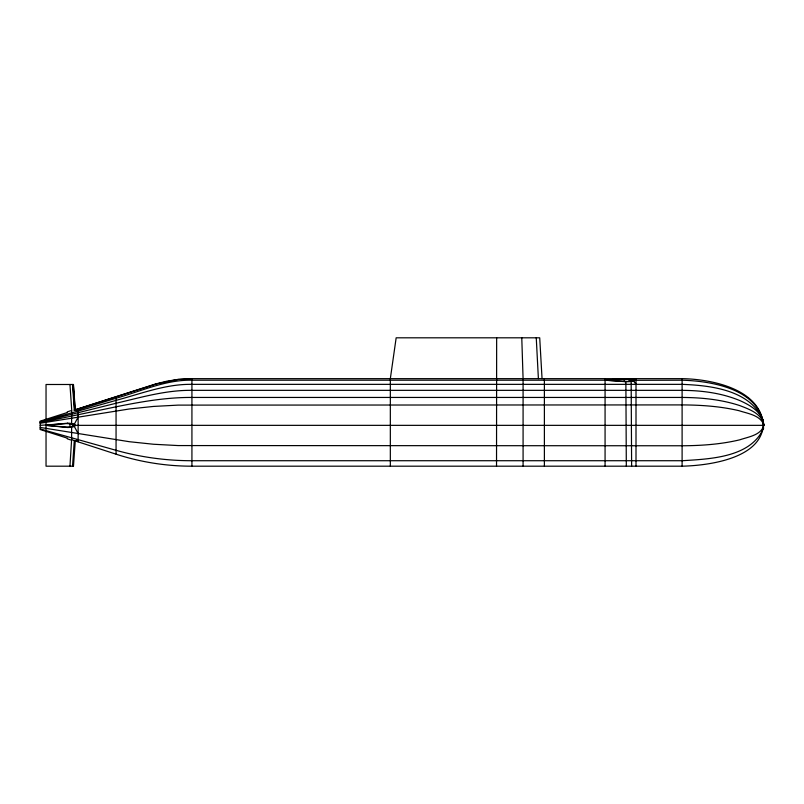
<?xml version="1.0" encoding="UTF-8"?>
<svg xmlns="http://www.w3.org/2000/svg" width="804" height="804" viewBox="0 0 804 804"><rect width="100%" height="100%" fill="white"/><g stroke="black" fill="none" stroke-linecap="round" stroke-linejoin="round"><path stroke-width="1.21" d="M496.651 337.811L496.53 466.149M178.106 379.428L191.925 378.654L682.104 378.654C712.726 379.146 763.931 389.709 763.509 428.763M763.207 419.909C766.463 457.958 709.641 465.566 682.104 466.189L191.925 466.189C166.217 466.199 140.509 462.129 116.057 454.18L75.264 440.924L73.465 466.189M40.2 422.14L116.63 403.116C141.403 397.327 166.237 390 191.925 390.342L682.104 390.342C701.721 390.463 721.65 393.015 739.871 400.593C750.273 405.216 763.157 412.563 763.8 425.346C761.197 435.286 748.182 436.894 739.871 439.788C720.987 444.331 701.48 445.667 682.104 445.768L178.106 445.567L153.524 444.25L129.323 441.708L40.2 427.437M69.958 466.189L71.616 439.617L75.094 440.853M72.531 466.189L74.29 440.572A20.04 9.427 -90 0 0 78.129 439.647M634.979 380.202A2.864 0.975 0 0 0 634.225 379.478L633.974 379.377A6.583 2.241 0 0 0 631.612 378.925A17.407 5.919 0 0 0 626.316 378.674A36.069 12.271 0 0 0 621.673 378.774L605.07 380.202L626.989 381.438A38.089 38.089 0 0 0 629.13 381.277A15.427 15.427 0 0 0 631.391 380.915L632.497 380.202L631.381 379.508A15.427 15.427 0 0 0 629.13 379.146A38.089 38.089 0 0 0 626.989 378.975L605.07 380.202L191.925 380.202C165.644 379.649 141.424 391.166 116.63 398.07L78.129 409.829L74.491 410.05M634.949 380.262L633.652 381.016A12.08 8.402 0 0 1 631.16 381.438L629.13 381.277L629.13 379.126L631.622 378.915M763.509 428.301C750.735 457.697 709.681 458.973 682.104 460.722L191.925 460.722C166.317 460.722 140.71 457.245 116.057 450.31L40.2 428.964M632.487 380.302L682.104 380.202C712.063 381.056 758.946 389.035 763.8 425.346L73.465 425.346M40.2 425.346L66.31 423.597A33.959 33.959 0 0 1 69.958 423.849L71.345 424.1A7.769 7.769 0 0 1 72.531 424.462L74.29 424.281L78.129 417.085M74.058 410.201L74.29 410.12A20.04 9.427 90 0 1 76.772 410.321M71.787 411.005L69.958 384.493M67.456 412.482L40.2 421.155L40.2 429.527L67.456 438.21M40.2 421.718L117.203 400.05C141.675 393.508 166.157 383.9 191.925 384.352L682.104 384.352C711.068 385.438 750.554 390.03 763.207 420.412M74.722 409.96L72.943 384.493M40.2 422.653L116.057 406.804C141.042 401.759 166.348 397.287 191.925 397.447L682.104 397.447C701.58 397.558 721.288 399.487 739.871 405.618C749.187 409.256 762.443 413.819 763.8 425.346M67.456 423.195L46.039 425.346L66.31 427.085A33.959 33.959 0 0 0 69.958 426.834L72.983 426.864A8.422 7.95 86.6 0 0 74.3 426.401A2 1.879 90 0 0 75.395 425.427M40.2 423.246L129.323 408.975L153.524 406.432L178.106 405.115L682.104 404.914C701.209 405.005 720.434 406.321 739.067 410.703C747.64 413.578 760.353 415.115 763.78 424.854M626.316 378.654L624.276 378.925L624.276 381.488L627.18 381.679A32.23 22.432 0 0 0 631.17 381.468M176.9 379.599L156.499 383.93L75.073 409.839L73.295 384.493L46.039 384.493L46.039 419.266M178.106 379.458L166.689 381.217L155.313 384.051L75.264 409.759L73.465 384.493M176.9 379.558L191.322 378.664M73.234 466.189L46.039 466.189L46.039 431.426M74.3 424.281A8.422 7.95 -86.6 0 0 72.973 423.829L69.958 423.859L69.958 426.823L71.345 426.582A7.769 7.769 0 0 0 72.531 426.231L74.29 426.401L78.129 433.597M605.07 380.202L625.874 381.699L626.316 466.149M46.039 425.346L67.456 427.487A35.326 33.376 73.9 0 0 71.626 427.195M636.004 384.352L633.652 381.016L631.381 380.905L631.381 379.508L636.004 378.654L636.004 466.149M631.16 381.458L631.622 466.149M72.531 384.493L74.29 410.12A20.04 9.427 -90 0 1 78.129 411.045M542.047 378.654L539.715 337.811L396.161 337.811L390.332 378.654L390.332 466.149M536.258 337.811L538.389 378.654M521.776 337.811L523.082 378.654L523.082 466.149M682.104 378.654L682.104 466.149M605.07 378.654L605.07 466.149M544.388 378.654L544.388 466.149M191.925 378.654L191.925 466.149M116.057 396.573L116.057 454.109M78.129 408.934L78.129 441.758M72.531 426.22L72.531 424.462A1.799 1.799 0 0 1 73.586 425.256M71.616 411.186L71.616 423.537A35.326 33.376 -73.9 0 0 67.456 423.145M71.616 427.145L71.616 439.497M46.039 419.547L46.039 431.145M74.269 424.361A2 1.879 -90 0 1 75.395 425.256M67.214 438.773A35.326 3.206 18.4 0 1 70.702 439.959M76.772 440.361A20.04 9.427 90 0 1 74.3 440.562M73.586 425.427A1.799 1.799 0 0 1 72.511 426.15M70.702 410.723A35.326 3.206 -18.4 0 1 67.214 411.909"/></g></svg>
